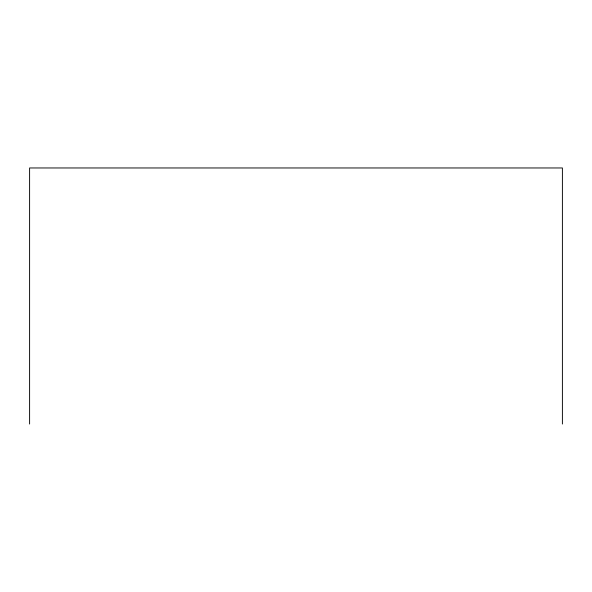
<?xml version="1.0" encoding="UTF-8"?>
<svg xmlns="http://www.w3.org/2000/svg" width="592" height="592" viewBox="0 0 592 592"><rect width="100%" height="100%" fill="white"/><g stroke="black" fill="none" stroke-linecap="round" stroke-linejoin="round"><path stroke-width="0.89" d="M562.4 424.035L562.4 167.965L29.6 167.965L29.6 424.035"/></g></svg>
